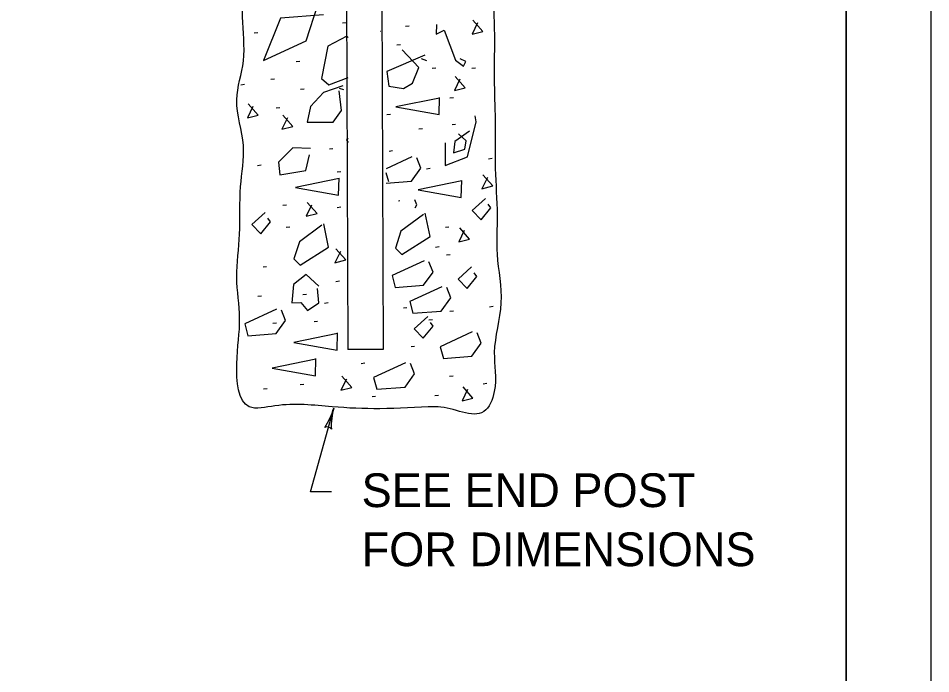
# Model space of a CAD drawing. Extents: x 997.6 to 1036.6, y 998.9 to 1022.7.
# Drawn here: x 1030.6 to 1036, y 1011.41 to 1015.29 of the extents above; entities that cross this region are included whole.
import ezdxf

# ---------------------------------------------------------------- set-up
doc = ezdxf.new("R2010")
doc.units = 0
for name, color, linetype in [('Level 1', 7, 'Continuous'), ('Level 10', 7, 'Continuous'), ('Level 11', 7, 'Continuous'), ('Level 14', 7, 'Continuous')]:
    doc.layers.add(name, color=color, linetype=linetype)

msp = doc.modelspace()

# ---------------------------------------------------------------- linework, layer by layer
at = {"layer": 'Level 1'}
for p, q in [((1032.5376, 1016.0771), (1032.5487, 1013.3276)), ((1032.7458, 1016.078), (1032.7569, 1013.3276)), ((1032.7569, 1013.3276), (1032.5487, 1013.3276)), ((1032.3261, 1012.4828), (1032.4643, 1012.9799)), ((1032.4511, 1012.4828), (1032.3261, 1012.4828))]:
    msp.add_line(p, q, dxfattribs=at)
for points in [[(1032.4034, 1015.3106), (1032.1501, 1015.2893), (1032.0488, 1015.0385), (1032.3021, 1015.1559), (1032.3714, 1015.3693)], [(1032.5384, 1015.2628), (1032.5171, 1015.2601)], [(1032.9115, 1015.2432), (1032.8902, 1015.2405)], [(1033.0729, 1015.2519), (1033.0703, 1015.1959), (1033.1183, 1015.2199), (1033.1849, 1015.0412), (1033.2329, 1015.0065), (1033.2463, 1015.0332), (1033.2143, 1015.0492)], [(1033.3157, 1015.2626), (1033.2837, 1015.1959), (1033.3477, 1015.2119), (1033.289, 1015.2786)], [(1032.0148, 1015.2038), (1031.9935, 1015.2012)], [(1032.5508, 1015.1758), (1032.5422, 1015.1826), (1032.4302, 1015.1239), (1032.3928, 1014.9318), (1032.4355, 1014.8945), (1032.5504, 1014.9386)], [(1032.7413, 1015.2104), (1032.7387, 1015.2101)], [(1032.8592, 1015.1319), (1032.8378, 1015.1293)], [(1033.0036, 1015.0705), (1032.7795, 1014.9745), (1032.7902, 1014.8865), (1032.8783, 1014.8732), (1032.9316, 1014.9052), (1032.9689, 1014.9985), (1032.8703, 1015.1026)], [(1032.2636, 1015.0337), (1032.2422, 1015.031)], [(1032.9823, 1015.0518), (1033.0143, 1015.0385)], [(1033.0686, 1014.9944), (1033.0473, 1014.9918)], [(1033.3042, 1014.9944), (1033.2828, 1014.9918)], [(1032.113, 1014.929), (1032.0917, 1014.9263)], [(1033.2109, 1014.9288), (1033.1789, 1014.8621), (1033.2429, 1014.8781), (1033.1843, 1014.9448)], [(1031.9363, 1014.8963), (1031.9149, 1014.8936)], [(1032.2898, 1014.8701), (1032.2684, 1014.8674)], [(1032.5182, 1014.8892), (1032.4034, 1014.8492), (1032.3261, 1014.7665), (1032.3074, 1014.6731), (1032.4622, 1014.6731), (1032.5102, 1014.7425), (1032.4968, 1014.8598)], [(1032.5235, 1014.8652), (1032.4995, 1014.8732)], [(1033.0917, 1014.817), (1032.8329, 1014.7637), (1033.089, 1014.7183), (1033.0917, 1014.8197)], [(1033.1733, 1014.8178), (1033.1519, 1014.8151)], [(1031.9853, 1014.7662), (1031.9533, 1014.6995), (1032.0173, 1014.7155), (1031.9586, 1014.7822)], [(1032.1458, 1014.7588), (1032.1244, 1014.7562)], [(1032.1899, 1014.6998), (1032.1579, 1014.6331), (1032.2219, 1014.6491), (1032.1633, 1014.7158)], [(1032.8003, 1014.7196), (1032.7789, 1014.7169)], [(1033.1236, 1014.5504), (1033.1236, 1014.4171), (1033.257, 1014.4678), (1033.3077, 1014.6758), (1033.3023, 1014.7105)], [(1032.99, 1014.6345), (1032.9687, 1014.6318)], [(1033.1864, 1014.6607), (1033.165, 1014.658)], [(1032.55, 1014.5768), (1032.5395, 1014.5691), (1032.55, 1014.5529)], [(1033.2677, 1014.6198), (1033.1823, 1014.5584), (1033.1743, 1014.4918), (1033.241, 1014.5131), (1033.249, 1014.5638), (1033.2036, 1014.6038)], [(1032.3261, 1014.5184), (1032.2221, 1014.5211), (1032.1368, 1014.4358), (1032.1448, 1014.3611), (1032.2994, 1014.3878), (1032.3208, 1014.4811)], [(1032.4599, 1014.5167), (1032.4386, 1014.514)], [(1032.8133, 1014.5036), (1032.792, 1014.5009)], [(1032.0345, 1014.4185), (1032.0132, 1014.4158)], [(1032.9272, 1014.4675), (1032.7755, 1014.3969)], [(1032.7755, 1014.3116), (1032.9245, 1014.3234), (1032.9805, 1014.4008), (1032.9565, 1014.4622)], [(1033.4023, 1014.4578), (1033.381, 1014.4551)], [(1032.5058, 1014.3793), (1032.4843, 1014.3766)], [(1032.7737, 1014.3765), (1032.7883, 1014.3225), (1032.7883, 1014.3225)], [(1033.0358, 1014.3988), (1033.0145, 1014.3962)], [(1033.3745, 1014.3463), (1033.3425, 1014.2797), (1033.4066, 1014.2957), (1033.3478, 1014.3623)], [(1032.4961, 1014.3393), (1032.2373, 1014.2859), (1032.4934, 1014.2406), (1032.4961, 1014.3419)], [(1033.2226, 1014.3262), (1032.9638, 1014.2728), (1033.2199, 1014.2274), (1033.2226, 1014.3288)], [(1032.3339, 1014.1827), (1032.3019, 1014.116), (1032.3659, 1014.132), (1032.3073, 1014.1987)], [(1032.8553, 1014.2067), (1032.8475, 1014.2053)], [(1032.9459, 1014.1657), (1032.956, 1014.1832), (1032.9458, 1014.2137)], [(1033.3637, 1014.2223), (1033.2837, 1014.1503), (1033.337, 1014.0943), (1033.3957, 1014.1663), (1033.3797, 1014.1877)], [(1032.185, 1014.1828), (1032.1637, 1014.1802)], [(1032.5058, 1014.1698), (1032.4843, 1014.1671)], [(1032.0591, 1014.1394), (1031.9791, 1014.0674), (1032.0324, 1014.0114), (1032.0911, 1014.0834), (1032.0751, 1014.1048)], [(1032.9957, 1014.1271), (1032.8623, 1014.0284), (1032.8303, 1013.927), (1032.8677, 1013.8897), (1033.0357, 1013.9964), (1033.0063, 1014.1351)], [(1032.2047, 1014.052), (1032.1833, 1014.0493)], [(1032.3945, 1014.0635), (1032.2612, 1013.9648), (1032.2292, 1013.8634), (1032.2665, 1013.8261), (1032.4345, 1013.9328), (1032.4052, 1014.0715)], [(1033.1471, 1014.052), (1033.1258, 1014.0493)], [(1033.2371, 1014.0322), (1033.2051, 1013.9655), (1033.2691, 1013.9815), (1033.2104, 1014.0482)], [(1033.0882, 1013.9342), (1033.0668, 1013.9315)], [(1032.5041, 1013.9078), (1032.4721, 1013.8412), (1032.5361, 1013.8572), (1032.4774, 1013.9238)], [(1033.1537, 1013.8883), (1033.1323, 1013.8857)], [(1032.9992, 1013.8523), (1032.8098, 1013.7643), (1032.8284, 1013.6949), (1032.9965, 1013.7083), (1033.0525, 1013.7856), (1033.0285, 1013.8469)], [(1032.0673, 1013.8163), (1032.0458, 1013.8137)], [(1032.3763, 1013.7019), (1032.3017, 1013.7713), (1032.2269, 1013.7126), (1032.2163, 1013.6033), (1032.2697, 1013.6059), (1032.3097, 1013.5579), (1032.3763, 1013.6033), (1032.3683, 1013.6886)], [(1033.2808, 1013.816), (1033.2008, 1013.744), (1033.2541, 1013.688), (1033.3128, 1013.76), (1033.2968, 1013.7813)], [(1032.4992, 1013.7313), (1032.4778, 1013.7286)], [(1033.1042, 1013.6988), (1032.9148, 1013.6108), (1032.9334, 1013.5415), (1033.1015, 1013.5548), (1033.1575, 1013.6322), (1033.1335, 1013.6935)], [(1032.0373, 1013.6427), (1032.016, 1013.64)], [(1032.3028, 1013.6528), (1032.2815, 1013.6501)], [(1032.1266, 1013.566), (1031.9372, 1013.478), (1031.9558, 1013.4087), (1032.1239, 1013.422), (1032.1799, 1013.4993), (1032.1559, 1013.5607)], [(1032.4319, 1013.6025), (1032.4106, 1013.5998)], [(1032.8984, 1013.5742), (1032.8771, 1013.5715)], [(1033.1733, 1013.5546), (1033.1519, 1013.5519)], [(1033.4089, 1013.5808), (1033.3876, 1013.5781)], [(1033.0209, 1013.5217), (1032.9409, 1013.4497), (1032.9943, 1013.3937), (1033.0529, 1013.4657), (1033.0369, 1013.487)], [(1033.0489, 1013.5023), (1033.0276, 1013.4996)], [(1032.1261, 1013.4826), (1032.1048, 1013.4799)], [(1032.3691, 1013.4936), (1032.3478, 1013.4909)], [(1032.4873, 1013.4223), (1032.2285, 1013.3689), (1032.4846, 1013.3236), (1032.4873, 1013.425)], [(1033.2851, 1013.4309), (1033.0957, 1013.3429), (1033.1143, 1013.2736), (1033.2824, 1013.2869), (1033.3384, 1013.3643), (1033.3144, 1013.4256)], [(1032.9436, 1013.345), (1032.9223, 1013.3423)], [(1032.359, 1013.27), (1032.1003, 1013.2166), (1032.3563, 1013.1713), (1032.359, 1013.2727)], [(1032.6493, 1013.2448), (1032.628, 1013.2421)], [(1032.8903, 1013.2484), (1032.7009, 1013.1604), (1032.7196, 1013.0911), (1032.8877, 1013.1044), (1032.9437, 1013.1818), (1032.9197, 1013.2431)], [(1032.2882, 1013.1193), (1032.2668, 1013.1167)], [(1032.5396, 1013.1518), (1032.5076, 1013.0851), (1032.5716, 1013.1011), (1032.5129, 1013.1678)], [(1033.171, 1013.1695), (1033.1497, 1013.1668)], [(1033.3717, 1013.1243), (1033.3503, 1013.1217)], [(1032.0708, 1013.0943), (1032.0494, 1013.0916)], [(1033.2569, 1013.0899), (1033.2249, 1013.0233), (1033.2889, 1013.0393), (1033.2303, 1013.1059)], [(1032.7128, 1013.0491), (1032.6915, 1013.0464)], [(1033.0841, 1013.0541), (1033.0628, 1013.0514)]]:
    msp.add_lwpolyline(points, dxfattribs=at)
for centre, radius, start, end in [((1032.0877, 1013.0847), 0.3909, 325.8047, 344.4515), ((1032.841, 1012.8752), 0.3909, 164.4576, 183.1263), ((1032.841, 1012.8752), 0.3909, 164.4453, 164.4576), ((1032.4245, 1012.8367), 0.0313, 33.2322, 115.3489)]:
    msp.add_arc(centre, radius, start, end, dxfattribs=at)
msp.add_spline([(1033.3986, 1015.992), (1033.3986, 1015.9581), (1033.3986, 1015.7717), (1033.4043, 1015.5176), (1033.4154, 1015.2294), (1033.4154, 1014.9019), (1033.4211, 1014.6533), (1033.4211, 1014.3993), (1033.4324, 1014.1224), (1033.4324, 1013.8909), (1033.455, 1013.6028), (1033.4154, 1013.3091), (1033.4154, 1013.0776), (1033.3533, 1012.9589), (1033.0823, 1012.9873), (1033.0653, 1012.9873), (1032.7377, 1012.9759), (1032.4553, 1012.9873), (1032.1164, 1012.9928), (1031.9639, 1012.9873), (1031.8904, 1013.2413), (1031.9074, 1013.5124), (1031.8904, 1013.7553), (1031.9074, 1014.0094), (1031.9131, 1014.2919), (1031.93, 1014.5348), (1031.8904, 1014.8059), (1031.93, 1015.0374), (1031.9243, 1015.2973), (1031.9131, 1015.495), (1031.9074, 1015.5176), (1031.9074, 1015.7153), (1031.9074, 1015.9356), (1031.9074, 1015.992), (1031.9074, 1016.0033)], degree=3, dxfattribs=at)
at = {"layer": 'Level 10'}
msp.add_line((1035.5, 1021.5), (1035.5, 1000.5), dxfattribs=at)
at = {"layer": 'Level 11'}
msp.add_lwpolyline([(1007, 1000.5), (1035.5, 1000.5), (1035.5, 1021.5), (1007, 1021.5)], close=True, dxfattribs=at)
at = {"layer": 'Level 14'}
msp.add_line((1036, 1022), (1036, 1000), dxfattribs=at)

# ---------------------------------------------------------------- texts
at = {"layer": 'Level 1'}
for s, p in [('SEE END POST', (1032.6296, 1012.3929)), ('FOR DIMENSIONS', (1032.6296, 1012.0429))]:
    msp.add_text(s, height=0.2, dxfattribs=at).set_placement(p)

doc.saveas('drawing.dxf')
